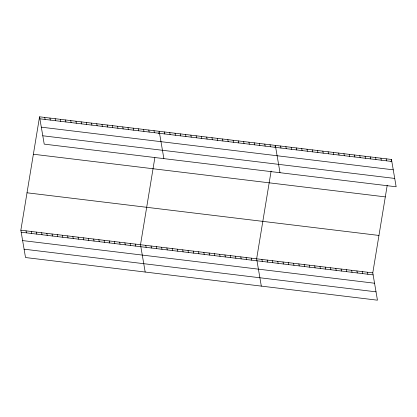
<?xml version="1.0" encoding="UTF-8"?>
<svg xmlns="http://www.w3.org/2000/svg" width="417" height="417" viewBox="0 0 417 417"><rect width="100%" height="100%" fill="white"/><g stroke="black" fill="none" stroke-linecap="round" stroke-linejoin="round"><path stroke-width="0.63" d="M387.237 185.195L372.782 272.874L377.453 300.188L25.52 257.534L20.85 230.22L39.547 116.812L391.48 159.466L396.15 186.78L44.218 144.126L39.547 116.812M154.869 157.626L140.508 244.722L145.179 272.035M158.82 133.654L159.205 131.313L163.876 158.632M271.102 171.116L256.643 258.795L261.313 286.114M275.053 147.144L275.345 145.387L280.01 172.706M391.094 161.801L391.48 159.466M39.891 118.814L391.824 161.468M41.319 127.169L393.252 169.823M42.789 135.775L394.722 178.429M33.376 154.238L385.308 196.892M27.022 192.795L378.954 235.449M20.85 230.22L372.782 272.874M21.194 232.222L373.126 274.876M22.622 240.578L374.555 283.226M24.092 249.184L376.025 291.837M386.199 158.825L386.543 160.826M380.924 158.184L381.263 160.185M375.644 157.548L375.988 159.549M370.364 156.907L370.708 158.908M365.083 156.266L365.428 158.267M359.808 155.624L360.147 157.631M354.528 154.988L354.872 156.99M349.248 154.347L349.592 156.349M367.502 272.233L367.846 274.235M343.968 153.706L344.312 155.708M362.222 271.592L362.566 273.594M338.693 153.065L339.031 155.072M356.947 270.951L357.286 272.958M333.412 152.429L333.756 154.431M351.667 270.315L352.011 272.317M328.132 151.788L328.476 153.79M346.386 269.674L346.73 271.675M322.852 151.147L323.196 153.148M341.106 269.033L341.45 271.034M317.577 150.506L317.916 152.513M335.831 268.392L336.17 270.398M312.297 149.87L312.641 151.871M330.551 267.756L330.895 269.757M307.016 149.229L307.36 151.23M325.27 267.115L325.614 269.116M301.736 148.588L302.08 150.589M319.99 266.473L320.334 268.475M296.461 147.946L296.8 149.953M314.715 265.832L315.054 267.839M291.181 147.31L291.525 149.312M309.435 265.196L309.779 267.198M285.9 146.669L286.244 148.671M304.155 264.555L304.499 266.557M280.62 146.028L280.964 148.03M298.874 263.914L299.218 265.916M293.599 263.278L293.938 265.28M270.065 144.751L270.409 146.753M288.319 262.637L288.663 264.639M264.785 144.11L265.129 146.112M283.039 261.996L283.383 263.997M259.504 143.469L259.848 145.47M277.758 261.355L278.103 263.356M254.229 142.828L254.568 144.835M272.483 260.719L272.822 262.72M248.949 142.192L249.293 144.193M267.203 260.078L267.547 262.079M243.669 141.551L244.013 143.552M261.923 259.437L262.267 261.438M238.388 140.91L238.732 142.911M233.113 140.268L233.452 142.275M251.368 258.159L251.706 260.161M227.833 139.632L228.177 141.634M246.087 257.518L246.426 259.52M222.553 138.991L222.897 140.993M240.807 256.877L241.151 258.879M217.273 138.35L217.617 140.352M235.527 256.236L235.871 258.243M211.998 137.709L212.336 139.716M230.252 255.6L230.591 257.602M206.717 137.073L207.061 139.075M224.972 254.959L225.31 256.961M201.437 136.432L201.781 138.434M219.691 254.318L220.035 256.319M196.157 135.791L196.501 137.792M214.411 253.677L214.755 255.684M190.882 135.15L191.221 137.157M209.136 253.041L209.475 255.042M185.601 134.514L185.946 136.515M203.856 252.4L204.194 254.401M180.321 133.873L180.665 135.874M198.575 251.759L198.919 253.76M175.041 133.231L175.385 135.233M193.295 251.117L193.639 253.124M169.766 132.59L170.105 134.597M188.02 250.481L188.359 252.483M164.486 131.954L164.824 133.956M182.74 249.84L183.079 251.842M177.46 249.199L177.804 251.201M154.003 130.683L154.347 132.684M172.179 248.558L172.523 250.565M148.801 130.052L149.145 132.053M166.904 247.922L167.243 249.924M143.599 129.421L143.943 131.423M161.624 247.281L161.963 249.283M138.397 128.79L138.736 130.792M156.344 246.64L156.688 248.641M133.195 128.16L133.534 130.161M151.063 245.999L151.407 248.006M127.993 127.529L128.332 129.531M145.788 245.363L146.127 247.364M122.791 126.898L123.13 128.9M117.584 126.268L117.928 128.274M135.306 244.091L135.645 246.093M112.381 125.637L112.726 127.644M130.104 243.46L130.443 245.462M107.179 125.006L107.523 127.013M124.902 242.83L125.241 244.831M101.977 124.375L102.321 126.382M119.695 242.199L120.039 244.2M96.775 123.745L97.119 125.752M114.493 241.568L114.837 243.57M91.573 123.114L91.917 125.121M109.29 240.937L109.635 242.939M86.371 122.483L86.715 124.49M104.088 240.307L104.432 242.308M81.169 121.858L81.513 123.859M98.886 239.676L99.23 241.678M75.967 121.227L76.311 123.229M93.684 239.045L94.028 241.047M70.765 120.596L71.104 122.598M88.482 238.415L88.826 240.416M65.563 119.966L65.902 121.967M83.28 237.784L83.624 239.791M60.361 119.335L60.7 121.337M78.078 237.153L78.422 239.16M55.159 118.704L55.497 120.706M72.876 236.522L73.215 238.529M49.951 118.074L50.295 120.075M67.674 235.892L68.013 237.898M44.749 117.443L45.093 119.444M62.472 235.261L62.811 237.268M57.27 234.63L57.609 236.637M52.062 234.005L52.406 236.006M46.86 233.374L47.204 235.376M41.658 232.743L42.002 234.745M36.456 232.113L36.8 234.114M31.254 231.482L31.598 233.484M26.052 230.851L26.396 232.853"/></g></svg>
